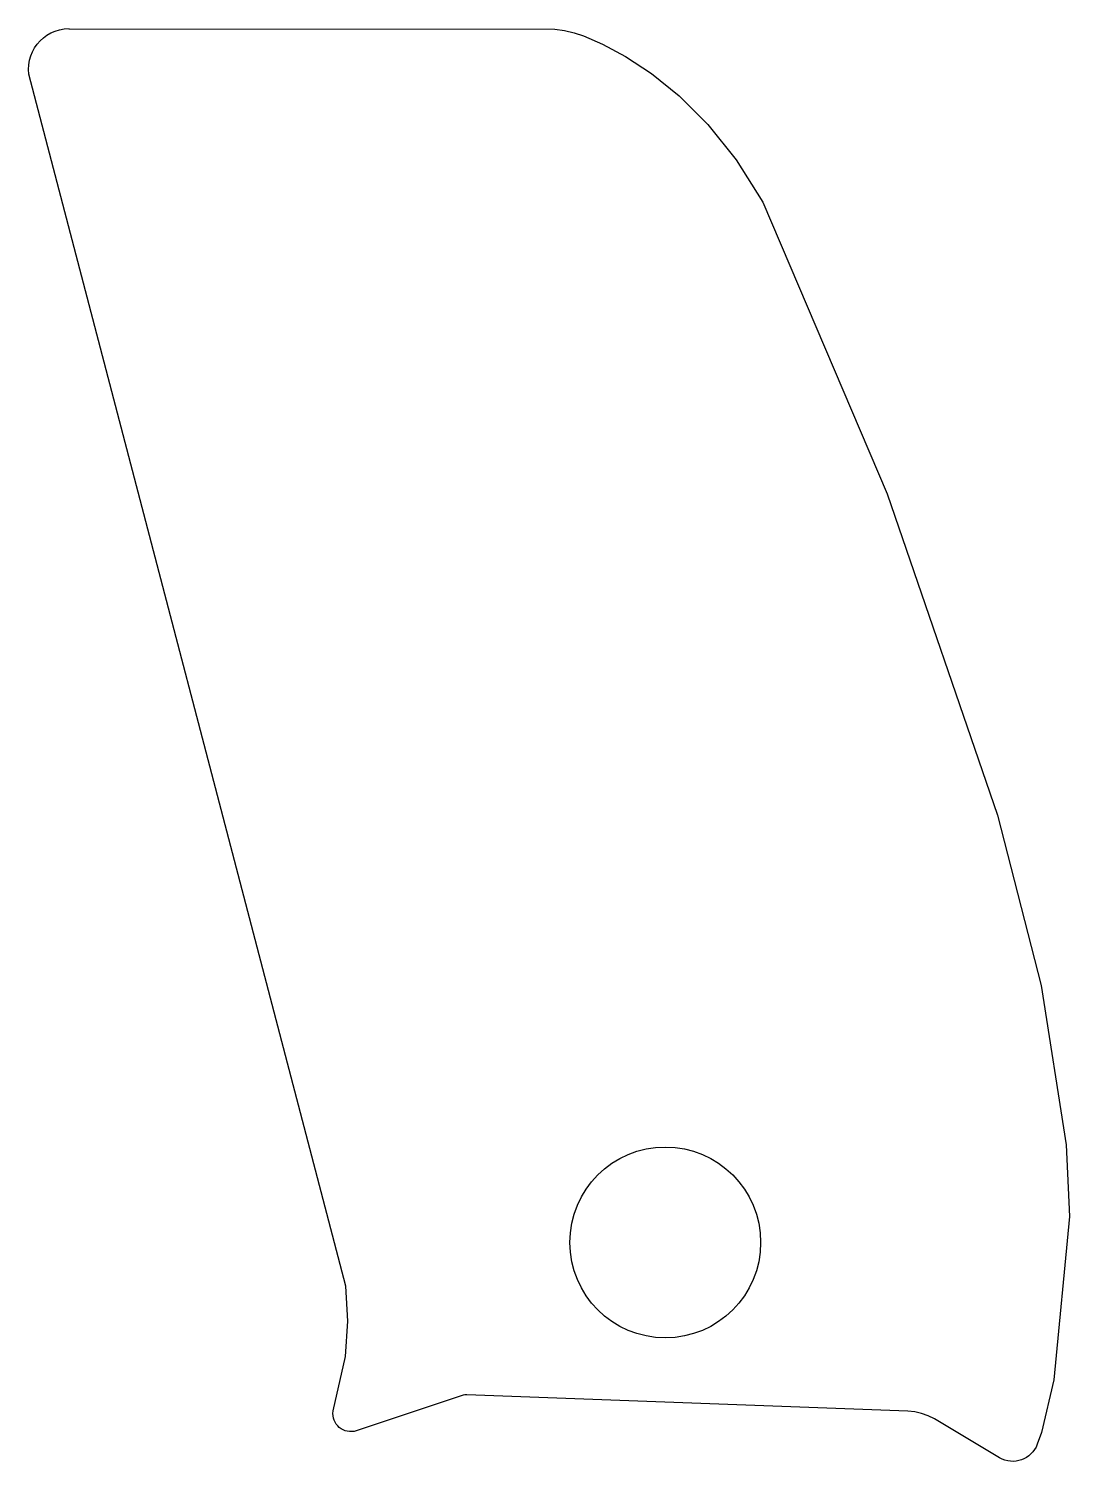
# Model space of a CAD drawing. Header units: metres. Extents: x 118.7 to 148.9, y -158.4 to -116.7.
import ezdxf

# ---------------------------------------------------------------- set-up
doc = ezdxf.new("R2010")
doc.units = ezdxf.units.M

msp = doc.modelspace()

# ---------------------------------------------------------------- linework, layer by layer
for points in [[(119.830342, -116.724176), (133.970014, -116.73713), (134.253478, -116.776246), (134.532116, -116.841524), (134.80415, -116.933218), (135.354568, -117.173756), (136.024366, -117.532658), (136.780778, -118.029228), (137.591546, -118.68277), (138.423904, -119.512334), (139.24534, -120.53697), (140.023088, -121.775982), (143.64589, -130.264154), (146.856196, -139.613894), (148.126704, -144.56664), (148.8567, -149.204934), (148.944838, -151.289258), (148.49729, -156.03728), (148.131784, -157.575758), (148.010626, -157.917642), (147.974558, -157.997144), (147.931124, -158.07055), (147.880832, -158.137606), (147.824444, -158.198058), (147.762468, -158.251652), (147.695666, -158.29788), (147.6248, -158.336742), (147.550632, -158.367984), (147.473416, -158.391352), (147.394168, -158.406592), (147.313396, -158.41345), (147.231862, -158.411418), (147.150328, -158.400496), (147.069302, -158.38043), (146.989546, -158.350966), (146.911568, -158.31185), (145.017998, -157.177994), (144.835118, -157.086808), (144.643602, -157.017974), (144.445228, -156.972), (144.242282, -156.949394), (131.409186, -156.476446), (131.354068, -156.48178), (131.299712, -156.492194), (128.130046, -157.541214), (128.061212, -157.549596), (127.993648, -157.548834), (127.928116, -157.539436), (127.865124, -157.52191), (127.80518, -157.496764), (127.749046, -157.464506), (127.697484, -157.425898), (127.651002, -157.381194), (127.610108, -157.331156), (127.575564, -157.276292), (127.547878, -157.216856), (127.527812, -157.15361), (127.516128, -157.087062), (127.513334, -157.01772), (127.519938, -156.946346), (127.877824, -155.361132), (127.94742, -154.337766), (127.883666, -153.313892), (118.665752, -118.046754), (118.6561, -117.909594), (118.662196, -117.774974), (118.683532, -117.64391), (118.719092, -117.517418), (118.768368, -117.396768), (118.830344, -117.282722), (118.904258, -117.176296), (118.989348, -117.078506), (119.084852, -116.990368), (119.189754, -116.913152), (119.303546, -116.84762), (119.425212, -116.794788), (119.554244, -116.755926), (119.689626, -116.731796), (119.830596, -116.723414)], [(139.960096, -152.043638), (139.945872, -152.32761), (139.903708, -152.6032), (139.835382, -152.869392), (139.74191, -153.124408), (139.62507, -153.367232), (139.485878, -153.596086), (139.326112, -153.8097), (139.146788, -154.006804), (138.949684, -154.186128), (138.73607, -154.345894), (138.507216, -154.485086), (138.264392, -154.601926), (138.009376, -154.695398), (137.743184, -154.763724), (137.467594, -154.805888), (137.183622, -154.820112), (136.89965, -154.805888), (136.62406, -154.763724), (136.357868, -154.695398), (136.102852, -154.601926), (135.860028, -154.485086), (135.631174, -154.345894), (135.41756, -154.186128), (135.220456, -154.006804), (135.041132, -153.8097), (134.881366, -153.596086), (134.742174, -153.367232), (134.625334, -153.124408), (134.531862, -152.869392), (134.463536, -152.6032), (134.421372, -152.32761), (134.407148, -152.043638), (134.421372, -151.759666), (134.463536, -151.484076), (134.531862, -151.217884), (134.625334, -150.962868), (134.742174, -150.720044), (134.881366, -150.49119), (135.041132, -150.277576), (135.220456, -150.080472), (135.41756, -149.901148), (135.631174, -149.741382), (135.860028, -149.602444), (136.102852, -149.485604), (136.357868, -149.392132), (136.62406, -149.323806), (136.89965, -149.281642), (137.183622, -149.267418), (137.467594, -149.281642), (137.743184, -149.323806), (138.009376, -149.392132), (138.264392, -149.485604), (138.507216, -149.602444), (138.73607, -149.741382), (138.949684, -149.901148), (139.146788, -150.080472), (139.326112, -150.277576), (139.485878, -150.49119), (139.62507, -150.720044), (139.74191, -150.962868), (139.835382, -151.217884), (139.903708, -151.484076), (139.945872, -151.759666), (139.960096, -152.043638)]]:
    msp.add_lwpolyline(points)

doc.saveas('drawing.dxf')
